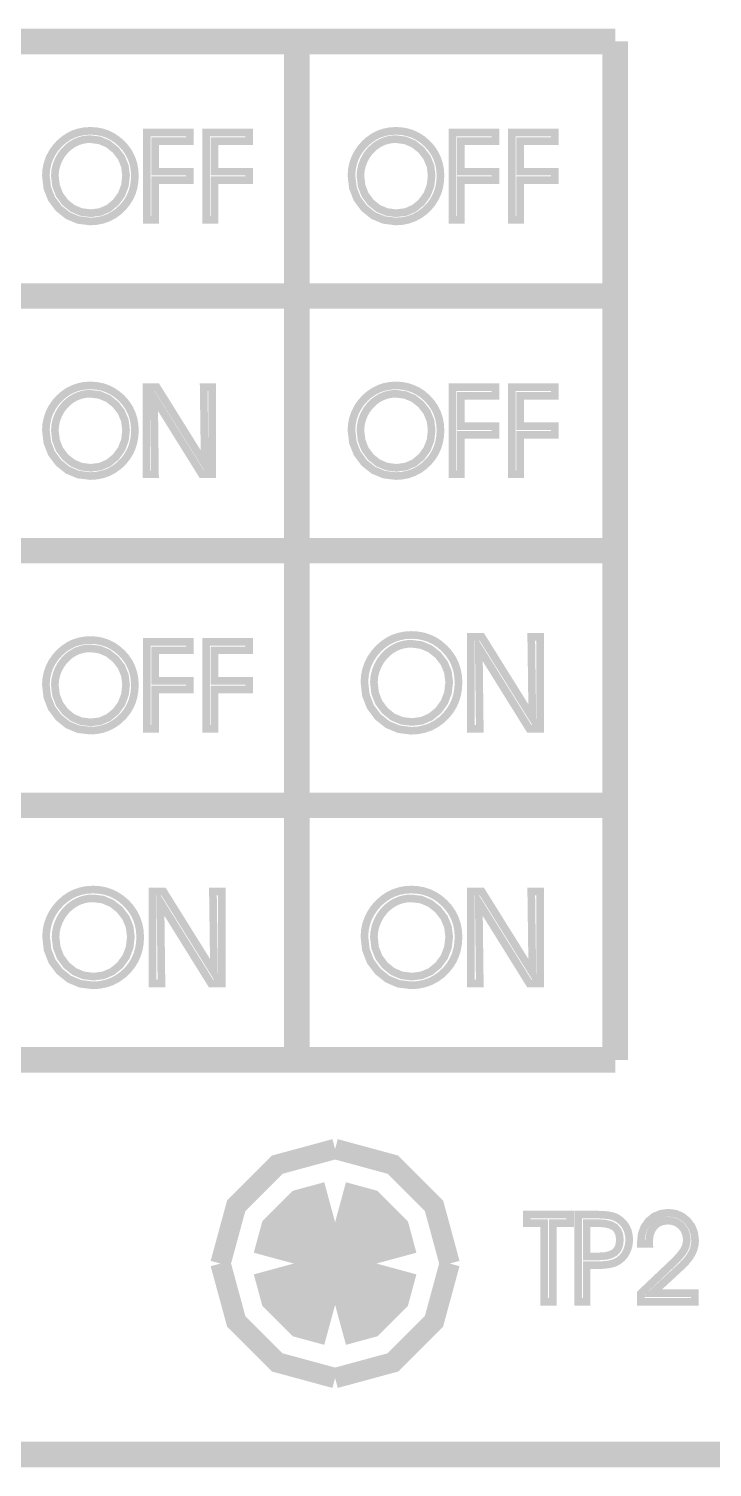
# Model space of a CAD drawing. Extents: x -1.96 to 2.19, y -1.6 to 2.11.
# Drawn here: x 0.461 to 0.73, y -1.602 to -1.037 of the extents above; entities that cross this region are included whole.
import ezdxf

# ---------------------------------------------------------------- set-up
doc = ezdxf.new("R2010")
doc.units = 0
doc.header["$LTSCALE"] = 0.000394
for name, color, linetype in [('KO', 7, 'CONTINUOUS'), ('ML', 7, 'CONTINUOUS'), ('TO', 7, 'CONTINUOUS')]:
    doc.layers.add(name, color=color, linetype=linetype)

msp = doc.modelspace()

# ---------------------------------------------------------------- linework, layer by layer
at = {"layer": 'KO', "color": 7, "linetype": 'CONTINUOUS', "const_width": 0.01}
msp.add_lwpolyline([(-1.958433, -1.596524), (1.741563, -1.596524)], dxfattribs=at)
at = {"layer": 'ML', "color": 7, "linetype": 'CONTINUOUS', "const_width": 0.0325}
for points in [[(0.581571, -1.505272), (0.573381, -1.507495), (0.567547, -1.51333), (0.565323, -1.52152)], [(0.581571, -1.505272), (0.573381, -1.507495), (0.567547, -1.51333), (0.565323, -1.52152)], [(0.597819, -1.52152), (0.595595, -1.51333), (0.589761, -1.507495), (0.581571, -1.505272)], [(0.597819, -1.52152), (0.595595, -1.51333), (0.589761, -1.507495), (0.581571, -1.505272)], [(0.565323, -1.52152), (0.567547, -1.529709), (0.573381, -1.535544), (0.581571, -1.537768)], [(0.565323, -1.52152), (0.567547, -1.529709), (0.573381, -1.535544), (0.581571, -1.537768)], [(0.581571, -1.537768), (0.589761, -1.535544), (0.595595, -1.529709), (0.597819, -1.52152)], [(0.581571, -1.537768), (0.589761, -1.535544), (0.595595, -1.529709), (0.597819, -1.52152)]]:
    msp.add_lwpolyline(points, dxfattribs=at)
at = {"layer": 'TO', "color": 7, "linetype": 'CONTINUOUS'}
for points, const_width in [([(0.111567, -1.041524), (0.691567, -1.041524)], 0.01), ([(0.566567, -1.441524), (0.566567, -1.041524)], 0.01), ([(0.691567, -1.441524), (0.691567, -1.041524)], 0.01), ([(0.468, -1.094205), (0.468152, -1.091858), (0.468609, -1.089583), (0.46937, -1.087386), (0.470429, -1.085295), (0.471756, -1.083359), (0.473358, -1.081575), (0.475092, -1.080066), (0.476937, -1.07883), (0.478894, -1.077862), (0.480965, -1.077172), (0.483147, -1.076757), (0.485441, -1.076618), (0.487777, -1.076758), (0.489997, -1.077177), (0.492102, -1.077878), (0.49409, -1.078851), (0.495959, -1.0801), (0.497713, -1.081622), (0.499308, -1.083399), (0.500615, -1.085312), (0.501634, -1.087362), (0.502363, -1.089533), (0.502802, -1.091813), (0.502949, -1.094205), (0.502824, -1.096563), (0.502448, -1.098792), (0.501819, -1.10089), (0.500944, -1.102857), (0.499817, -1.104702), (0.498441, -1.106425), (0.496625, -1.108183), (0.494656, -1.109623), (0.492535, -1.110748), (0.490281, -1.111559), (0.4879, -1.112046), (0.485394, -1.112209), (0.480738, -1.111634), (0.476608, -1.109907), (0.473008, -1.107028), (0.470226, -1.103295), (0.468556, -1.099021), (0.468, -1.094205)], 0.003), ([(0.468, -1.094205), (0.468152, -1.091858), (0.468609, -1.089583), (0.46937, -1.087386), (0.470429, -1.085295), (0.471756, -1.083359), (0.473358, -1.081575), (0.475092, -1.080066), (0.476937, -1.07883), (0.478894, -1.077862), (0.480965, -1.077172), (0.483147, -1.076757), (0.485441, -1.076618), (0.487777, -1.076758), (0.489997, -1.077177), (0.492102, -1.077878), (0.49409, -1.078851), (0.495959, -1.0801), (0.497713, -1.081622), (0.499308, -1.083399), (0.500615, -1.085312), (0.501634, -1.087362), (0.502363, -1.089533), (0.502802, -1.091813), (0.502949, -1.094205), (0.502824, -1.096563), (0.502448, -1.098792), (0.501819, -1.10089), (0.500944, -1.102857), (0.499817, -1.104702), (0.498441, -1.106425), (0.496625, -1.108183), (0.494656, -1.109623), (0.492535, -1.110748), (0.490281, -1.111559), (0.4879, -1.112046), (0.485394, -1.112209), (0.480738, -1.111634), (0.476608, -1.109907), (0.473008, -1.107028), (0.470226, -1.103295), (0.468556, -1.099021), (0.468, -1.094205)], 0.003), ([(0.47152, -1.094252), (0.471972, -1.098194), (0.47333, -1.10169), (0.475591, -1.10474), (0.478513, -1.107087), (0.481858, -1.108498), (0.485626, -1.108969), (0.48931, -1.108493), (0.492592, -1.107066), (0.495472, -1.104693), (0.497706, -1.101616), (0.499046, -1.098103), (0.499492, -1.094157), (0.499032, -1.090446), (0.497651, -1.087095), (0.49535, -1.084102), (0.492409, -1.081757), (0.489088, -1.080351), (0.485386, -1.079882), (0.483825, -1.079972), (0.482302, -1.080243), (0.480823, -1.080693), (0.479393, -1.081322), (0.47804, -1.082118), (0.47676, -1.083083), (0.475248, -1.08456), (0.473967, -1.086245), (0.472917, -1.088138), (0.472142, -1.090145), (0.471676, -1.092182), (0.47152, -1.094252)], 0.003), ([(0.47152, -1.094252), (0.471972, -1.098194), (0.47333, -1.10169), (0.475591, -1.10474), (0.478513, -1.107087), (0.481858, -1.108498), (0.485626, -1.108969), (0.48931, -1.108493), (0.492592, -1.107066), (0.495472, -1.104693), (0.497706, -1.101616), (0.499046, -1.098103), (0.499492, -1.094157), (0.499032, -1.090446), (0.497651, -1.087095), (0.49535, -1.084102), (0.492409, -1.081757), (0.489088, -1.080351), (0.485386, -1.079882), (0.483825, -1.079972), (0.482302, -1.080243), (0.480823, -1.080693), (0.479393, -1.081322), (0.47804, -1.082118), (0.47676, -1.083083), (0.475248, -1.08456), (0.473967, -1.086245), (0.472917, -1.088138), (0.472142, -1.090145), (0.471676, -1.092182), (0.47152, -1.094252)], 0.003), ([(0.507634, -1.111528), (0.507634, -1.077299), (0.524531, -1.077299), (0.524531, -1.080661), (0.510949, -1.080661), (0.510949, -1.09265), (0.524531, -1.09265), (0.524531, -1.096035), (0.510949, -1.096035), (0.510949, -1.111528), (0.507634, -1.111528)], 0.003), ([(0.507634, -1.111528), (0.507634, -1.077299), (0.524531, -1.077299), (0.524531, -1.080661), (0.510949, -1.080661), (0.510949, -1.09265), (0.524531, -1.09265), (0.524531, -1.096035), (0.510949, -1.096035), (0.510949, -1.111528), (0.507634, -1.111528)], 0.003), ([(0.530925, -1.111528), (0.530925, -1.077299), (0.547823, -1.077299), (0.547823, -1.080661), (0.53424, -1.080661), (0.53424, -1.09265), (0.547823, -1.09265), (0.547823, -1.096035), (0.53424, -1.096035), (0.53424, -1.111528), (0.530925, -1.111528)], 0.003), ([(0.530925, -1.111528), (0.530925, -1.077299), (0.547823, -1.077299), (0.547823, -1.080661), (0.53424, -1.080661), (0.53424, -1.09265), (0.547823, -1.09265), (0.547823, -1.096035), (0.53424, -1.096035), (0.53424, -1.111528), (0.530925, -1.111528)], 0.003), ([(0.588, -1.094205), (0.588152, -1.091858), (0.588609, -1.089583), (0.58937, -1.087386), (0.590429, -1.085295), (0.591756, -1.083359), (0.593358, -1.081575), (0.595092, -1.080066), (0.596937, -1.07883), (0.598894, -1.077862), (0.600965, -1.077172), (0.603147, -1.076757), (0.605441, -1.076618), (0.607777, -1.076758), (0.609997, -1.077177), (0.612102, -1.077878), (0.61409, -1.078851), (0.615959, -1.0801), (0.617713, -1.081622), (0.619308, -1.083399), (0.620615, -1.085312), (0.621634, -1.087362), (0.622363, -1.089533), (0.622802, -1.091813), (0.622949, -1.094205), (0.622824, -1.096563), (0.622448, -1.098792), (0.621819, -1.10089), (0.620944, -1.102857), (0.619817, -1.104702), (0.618441, -1.106425), (0.616625, -1.108183), (0.614656, -1.109623), (0.612535, -1.110748), (0.610281, -1.111559), (0.6079, -1.112046), (0.605394, -1.112209), (0.600738, -1.111634), (0.596608, -1.109907), (0.593008, -1.107028), (0.590226, -1.103295), (0.588556, -1.099021), (0.588, -1.094205)], 0.003), ([(0.588, -1.094205), (0.588152, -1.091858), (0.588609, -1.089583), (0.58937, -1.087386), (0.590429, -1.085295), (0.591756, -1.083359), (0.593358, -1.081575), (0.595092, -1.080066), (0.596937, -1.07883), (0.598894, -1.077862), (0.600965, -1.077172), (0.603147, -1.076757), (0.605441, -1.076618), (0.607777, -1.076758), (0.609997, -1.077177), (0.612102, -1.077878), (0.61409, -1.078851), (0.615959, -1.0801), (0.617713, -1.081622), (0.619308, -1.083399), (0.620615, -1.085312), (0.621634, -1.087362), (0.622363, -1.089533), (0.622802, -1.091813), (0.622949, -1.094205), (0.622824, -1.096563), (0.622448, -1.098792), (0.621819, -1.10089), (0.620944, -1.102857), (0.619817, -1.104702), (0.618441, -1.106425), (0.616625, -1.108183), (0.614656, -1.109623), (0.612535, -1.110748), (0.610281, -1.111559), (0.6079, -1.112046), (0.605394, -1.112209), (0.600738, -1.111634), (0.596608, -1.109907), (0.593008, -1.107028), (0.590226, -1.103295), (0.588556, -1.099021), (0.588, -1.094205)], 0.003), ([(0.59152, -1.094252), (0.591972, -1.098194), (0.59333, -1.10169), (0.595591, -1.10474), (0.598513, -1.107087), (0.601858, -1.108498), (0.605626, -1.108969), (0.60931, -1.108493), (0.612592, -1.107066), (0.615472, -1.104693), (0.617706, -1.101616), (0.619046, -1.098103), (0.619492, -1.094157), (0.619032, -1.090446), (0.617651, -1.087095), (0.61535, -1.084102), (0.612409, -1.081757), (0.609088, -1.080351), (0.605386, -1.079882), (0.603825, -1.079972), (0.602302, -1.080243), (0.600823, -1.080693), (0.599393, -1.081322), (0.59804, -1.082118), (0.59676, -1.083083), (0.595248, -1.08456), (0.593967, -1.086245), (0.592917, -1.088138), (0.592142, -1.090145), (0.591676, -1.092182), (0.59152, -1.094252)], 0.003), ([(0.59152, -1.094252), (0.591972, -1.098194), (0.59333, -1.10169), (0.595591, -1.10474), (0.598513, -1.107087), (0.601858, -1.108498), (0.605626, -1.108969), (0.60931, -1.108493), (0.612592, -1.107066), (0.615472, -1.104693), (0.617706, -1.101616), (0.619046, -1.098103), (0.619492, -1.094157), (0.619032, -1.090446), (0.617651, -1.087095), (0.61535, -1.084102), (0.612409, -1.081757), (0.609088, -1.080351), (0.605386, -1.079882), (0.603825, -1.079972), (0.602302, -1.080243), (0.600823, -1.080693), (0.599393, -1.081322), (0.59804, -1.082118), (0.59676, -1.083083), (0.595248, -1.08456), (0.593967, -1.086245), (0.592917, -1.088138), (0.592142, -1.090145), (0.591676, -1.092182), (0.59152, -1.094252)], 0.003), ([(0.627634, -1.111528), (0.627634, -1.077299), (0.644531, -1.077299), (0.644531, -1.080661), (0.630949, -1.080661), (0.630949, -1.09265), (0.644531, -1.09265), (0.644531, -1.096035), (0.630949, -1.096035), (0.630949, -1.111528), (0.627634, -1.111528)], 0.003), ([(0.627634, -1.111528), (0.627634, -1.077299), (0.644531, -1.077299), (0.644531, -1.080661), (0.630949, -1.080661), (0.630949, -1.09265), (0.644531, -1.09265), (0.644531, -1.096035), (0.630949, -1.096035), (0.630949, -1.111528), (0.627634, -1.111528)], 0.003), ([(0.650925, -1.111528), (0.650925, -1.077299), (0.667823, -1.077299), (0.667823, -1.080661), (0.65424, -1.080661), (0.65424, -1.09265), (0.667823, -1.09265), (0.667823, -1.096035), (0.65424, -1.096035), (0.65424, -1.111528), (0.650925, -1.111528)], 0.003), ([(0.650925, -1.111528), (0.650925, -1.077299), (0.667823, -1.077299), (0.667823, -1.080661), (0.65424, -1.080661), (0.65424, -1.09265), (0.667823, -1.09265), (0.667823, -1.096035), (0.65424, -1.096035), (0.65424, -1.111528), (0.650925, -1.111528)], 0.003), ([(0.111567, -1.141524), (0.691567, -1.141524)], 0.01), ([(0.468, -1.194205), (0.468152, -1.191858), (0.468609, -1.189583), (0.46937, -1.187386), (0.470429, -1.185295), (0.471756, -1.183359), (0.473358, -1.181575), (0.475092, -1.180066), (0.476937, -1.17883), (0.478894, -1.177862), (0.480965, -1.177172), (0.483147, -1.176757), (0.485441, -1.176618), (0.487777, -1.176758), (0.489997, -1.177177), (0.492102, -1.177878), (0.49409, -1.178851), (0.495959, -1.1801), (0.497713, -1.181622), (0.499308, -1.183399), (0.500615, -1.185312), (0.501634, -1.187362), (0.502363, -1.189533), (0.502802, -1.191813), (0.502949, -1.194205), (0.502824, -1.196563), (0.502448, -1.198792), (0.501819, -1.20089), (0.500944, -1.202857), (0.499817, -1.204702), (0.498441, -1.206425), (0.496625, -1.208183), (0.494656, -1.209623), (0.492535, -1.210748), (0.490281, -1.211559), (0.4879, -1.212046), (0.485394, -1.212209), (0.480738, -1.211634), (0.476608, -1.209907), (0.473008, -1.207028), (0.470226, -1.203295), (0.468556, -1.199021), (0.468, -1.194205)], 0.003), ([(0.468, -1.194205), (0.468152, -1.191858), (0.468609, -1.189583), (0.46937, -1.187386), (0.470429, -1.185295), (0.471756, -1.183359), (0.473358, -1.181575), (0.475092, -1.180066), (0.476937, -1.17883), (0.478894, -1.177862), (0.480965, -1.177172), (0.483147, -1.176757), (0.485441, -1.176618), (0.487777, -1.176758), (0.489997, -1.177177), (0.492102, -1.177878), (0.49409, -1.178851), (0.495959, -1.1801), (0.497713, -1.181622), (0.499308, -1.183399), (0.500615, -1.185312), (0.501634, -1.187362), (0.502363, -1.189533), (0.502802, -1.191813), (0.502949, -1.194205), (0.502824, -1.196563), (0.502448, -1.198792), (0.501819, -1.20089), (0.500944, -1.202857), (0.499817, -1.204702), (0.498441, -1.206425), (0.496625, -1.208183), (0.494656, -1.209623), (0.492535, -1.210748), (0.490281, -1.211559), (0.4879, -1.212046), (0.485394, -1.212209), (0.480738, -1.211634), (0.476608, -1.209907), (0.473008, -1.207028), (0.470226, -1.203295), (0.468556, -1.199021), (0.468, -1.194205)], 0.003), ([(0.588, -1.194205), (0.588152, -1.191858), (0.588609, -1.189583), (0.58937, -1.187386), (0.590429, -1.185295), (0.591756, -1.183359), (0.593358, -1.181575), (0.595092, -1.180066), (0.596937, -1.17883), (0.598894, -1.177862), (0.600965, -1.177172), (0.603147, -1.176757), (0.605441, -1.176618), (0.607777, -1.176758), (0.609997, -1.177177), (0.612102, -1.177878), (0.61409, -1.178851), (0.615959, -1.1801), (0.617713, -1.181622), (0.619308, -1.183399), (0.620615, -1.185312), (0.621634, -1.187362), (0.622363, -1.189533), (0.622802, -1.191813), (0.622949, -1.194205), (0.622824, -1.196563), (0.622448, -1.198792), (0.621819, -1.20089), (0.620944, -1.202857), (0.619817, -1.204702), (0.618441, -1.206425), (0.616625, -1.208183), (0.614656, -1.209623), (0.612535, -1.210748), (0.610281, -1.211559), (0.6079, -1.212046), (0.605394, -1.212209), (0.600738, -1.211634), (0.596608, -1.209907), (0.593008, -1.207028), (0.590226, -1.203295), (0.588556, -1.199021), (0.588, -1.194205)], 0.003), ([(0.588, -1.194205), (0.588152, -1.191858), (0.588609, -1.189583), (0.58937, -1.187386), (0.590429, -1.185295), (0.591756, -1.183359), (0.593358, -1.181575), (0.595092, -1.180066), (0.596937, -1.17883), (0.598894, -1.177862), (0.600965, -1.177172), (0.603147, -1.176757), (0.605441, -1.176618), (0.607777, -1.176758), (0.609997, -1.177177), (0.612102, -1.177878), (0.61409, -1.178851), (0.615959, -1.1801), (0.617713, -1.181622), (0.619308, -1.183399), (0.620615, -1.185312), (0.621634, -1.187362), (0.622363, -1.189533), (0.622802, -1.191813), (0.622949, -1.194205), (0.622824, -1.196563), (0.622448, -1.198792), (0.621819, -1.20089), (0.620944, -1.202857), (0.619817, -1.204702), (0.618441, -1.206425), (0.616625, -1.208183), (0.614656, -1.209623), (0.612535, -1.210748), (0.610281, -1.211559), (0.6079, -1.212046), (0.605394, -1.212209), (0.600738, -1.211634), (0.596608, -1.209907), (0.593008, -1.207028), (0.590226, -1.203295), (0.588556, -1.199021), (0.588, -1.194205)], 0.003), ([(0.47152, -1.194252), (0.471972, -1.198194), (0.47333, -1.20169), (0.475591, -1.20474), (0.478513, -1.207087), (0.481858, -1.208498), (0.485626, -1.208969), (0.48931, -1.208493), (0.492592, -1.207066), (0.495472, -1.204693), (0.497706, -1.201616), (0.499046, -1.198103), (0.499492, -1.194157), (0.499032, -1.190446), (0.497651, -1.187095), (0.49535, -1.184102), (0.492409, -1.181757), (0.489088, -1.180351), (0.485386, -1.179882), (0.483825, -1.179972), (0.482302, -1.180243), (0.480823, -1.180693), (0.479393, -1.181322), (0.47804, -1.182118), (0.47676, -1.183083), (0.475248, -1.18456), (0.473967, -1.186245), (0.472917, -1.188138), (0.472142, -1.190145), (0.471676, -1.192182), (0.47152, -1.194252)], 0.003), ([(0.47152, -1.194252), (0.471972, -1.198194), (0.47333, -1.20169), (0.475591, -1.20474), (0.478513, -1.207087), (0.481858, -1.208498), (0.485626, -1.208969), (0.48931, -1.208493), (0.492592, -1.207066), (0.495472, -1.204693), (0.497706, -1.201616), (0.499046, -1.198103), (0.499492, -1.194157), (0.499032, -1.190446), (0.497651, -1.187095), (0.49535, -1.184102), (0.492409, -1.181757), (0.489088, -1.180351), (0.485386, -1.179882), (0.483825, -1.179972), (0.482302, -1.180243), (0.480823, -1.180693), (0.479393, -1.181322), (0.47804, -1.182118), (0.47676, -1.183083), (0.475248, -1.18456), (0.473967, -1.186245), (0.472917, -1.188138), (0.472142, -1.190145), (0.471676, -1.192182), (0.47152, -1.194252)], 0.003), ([(0.530366, -1.207437), (0.529965, -1.177299), (0.533303, -1.177299), (0.533303, -1.211528), (0.529256, -1.211528), (0.510472, -1.181343), (0.51085, -1.211528), (0.507539, -1.211528), (0.507539, -1.177299), (0.511583, -1.177299), (0.530366, -1.207437)], 0.003), ([(0.530366, -1.207437), (0.529965, -1.177299), (0.533303, -1.177299), (0.533303, -1.211528), (0.529256, -1.211528), (0.510472, -1.181343), (0.51085, -1.211528), (0.507539, -1.211528), (0.507539, -1.177299), (0.511583, -1.177299), (0.530366, -1.207437)], 0.003), ([(0.59152, -1.194252), (0.591972, -1.198194), (0.59333, -1.20169), (0.595591, -1.20474), (0.598513, -1.207087), (0.601858, -1.208498), (0.605626, -1.208969), (0.60931, -1.208493), (0.612592, -1.207066), (0.615472, -1.204693), (0.617706, -1.201616), (0.619046, -1.198103), (0.619492, -1.194157), (0.619032, -1.190446), (0.617651, -1.187095), (0.61535, -1.184102), (0.612409, -1.181757), (0.609088, -1.180351), (0.605386, -1.179882), (0.603825, -1.179972), (0.602302, -1.180243), (0.600823, -1.180693), (0.599393, -1.181322), (0.59804, -1.182118), (0.59676, -1.183083), (0.595248, -1.18456), (0.593967, -1.186245), (0.592917, -1.188138), (0.592142, -1.190145), (0.591676, -1.192182), (0.59152, -1.194252)], 0.003), ([(0.59152, -1.194252), (0.591972, -1.198194), (0.59333, -1.20169), (0.595591, -1.20474), (0.598513, -1.207087), (0.601858, -1.208498), (0.605626, -1.208969), (0.60931, -1.208493), (0.612592, -1.207066), (0.615472, -1.204693), (0.617706, -1.201616), (0.619046, -1.198103), (0.619492, -1.194157), (0.619032, -1.190446), (0.617651, -1.187095), (0.61535, -1.184102), (0.612409, -1.181757), (0.609088, -1.180351), (0.605386, -1.179882), (0.603825, -1.179972), (0.602302, -1.180243), (0.600823, -1.180693), (0.599393, -1.181322), (0.59804, -1.182118), (0.59676, -1.183083), (0.595248, -1.18456), (0.593967, -1.186245), (0.592917, -1.188138), (0.592142, -1.190145), (0.591676, -1.192182), (0.59152, -1.194252)], 0.003), ([(0.627634, -1.211528), (0.627634, -1.177299), (0.644531, -1.177299), (0.644531, -1.180661), (0.630949, -1.180661), (0.630949, -1.19265), (0.644531, -1.19265), (0.644531, -1.196035), (0.630949, -1.196035), (0.630949, -1.211528), (0.627634, -1.211528)], 0.003), ([(0.627634, -1.211528), (0.627634, -1.177299), (0.644531, -1.177299), (0.644531, -1.180661), (0.630949, -1.180661), (0.630949, -1.19265), (0.644531, -1.19265), (0.644531, -1.196035), (0.630949, -1.196035), (0.630949, -1.211528), (0.627634, -1.211528)], 0.003), ([(0.650925, -1.211528), (0.650925, -1.177299), (0.667823, -1.177299), (0.667823, -1.180661), (0.65424, -1.180661), (0.65424, -1.19265), (0.667823, -1.19265), (0.667823, -1.196035), (0.65424, -1.196035), (0.65424, -1.211528), (0.650925, -1.211528)], 0.003), ([(0.650925, -1.211528), (0.650925, -1.177299), (0.667823, -1.177299), (0.667823, -1.180661), (0.65424, -1.180661), (0.65424, -1.19265), (0.667823, -1.19265), (0.667823, -1.196035), (0.65424, -1.196035), (0.65424, -1.211528), (0.650925, -1.211528)], 0.003), ([(0.111567, -1.241524), (0.691567, -1.241524)], 0.01), ([(0.468, -1.294205), (0.468152, -1.291858), (0.468609, -1.289583), (0.46937, -1.287386), (0.470429, -1.285295), (0.471756, -1.283359), (0.473358, -1.281575), (0.475092, -1.280066), (0.476937, -1.27883), (0.478894, -1.277862), (0.480965, -1.277172), (0.483147, -1.276757), (0.485441, -1.276618), (0.487777, -1.276758), (0.489997, -1.277177), (0.492102, -1.277878), (0.49409, -1.278851), (0.495959, -1.2801), (0.497713, -1.281622), (0.499308, -1.283399), (0.500615, -1.285312), (0.501634, -1.287362), (0.502363, -1.289533), (0.502802, -1.291813), (0.502949, -1.294205), (0.502824, -1.296563), (0.502448, -1.298792), (0.501819, -1.30089), (0.500944, -1.302857), (0.499817, -1.304702), (0.498441, -1.306425), (0.496625, -1.308183), (0.494656, -1.309623), (0.492535, -1.310748), (0.490281, -1.311559), (0.4879, -1.312046), (0.485394, -1.312209), (0.480738, -1.311634), (0.476608, -1.309907), (0.473008, -1.307028), (0.470226, -1.303295), (0.468556, -1.299021), (0.468, -1.294205)], 0.003), ([(0.468, -1.294205), (0.468152, -1.291858), (0.468609, -1.289583), (0.46937, -1.287386), (0.470429, -1.285295), (0.471756, -1.283359), (0.473358, -1.281575), (0.475092, -1.280066), (0.476937, -1.27883), (0.478894, -1.277862), (0.480965, -1.277172), (0.483147, -1.276757), (0.485441, -1.276618), (0.487777, -1.276758), (0.489997, -1.277177), (0.492102, -1.277878), (0.49409, -1.278851), (0.495959, -1.2801), (0.497713, -1.281622), (0.499308, -1.283399), (0.500615, -1.285312), (0.501634, -1.287362), (0.502363, -1.289533), (0.502802, -1.291813), (0.502949, -1.294205), (0.502824, -1.296563), (0.502448, -1.298792), (0.501819, -1.30089), (0.500944, -1.302857), (0.499817, -1.304702), (0.498441, -1.306425), (0.496625, -1.308183), (0.494656, -1.309623), (0.492535, -1.310748), (0.490281, -1.311559), (0.4879, -1.312046), (0.485394, -1.312209), (0.480738, -1.311634), (0.476608, -1.309907), (0.473008, -1.307028), (0.470226, -1.303295), (0.468556, -1.299021), (0.468, -1.294205)], 0.003), ([(0.507634, -1.311528), (0.507634, -1.277299), (0.524531, -1.277299), (0.524531, -1.280661), (0.510949, -1.280661), (0.510949, -1.29265), (0.524531, -1.29265), (0.524531, -1.296035), (0.510949, -1.296035), (0.510949, -1.311528), (0.507634, -1.311528)], 0.003), ([(0.507634, -1.311528), (0.507634, -1.277299), (0.524531, -1.277299), (0.524531, -1.280661), (0.510949, -1.280661), (0.510949, -1.29265), (0.524531, -1.29265), (0.524531, -1.296035), (0.510949, -1.296035), (0.510949, -1.311528), (0.507634, -1.311528)], 0.003), ([(0.530925, -1.311528), (0.530925, -1.277299), (0.547823, -1.277299), (0.547823, -1.280661), (0.53424, -1.280661), (0.53424, -1.29265), (0.547823, -1.29265), (0.547823, -1.296035), (0.53424, -1.296035), (0.53424, -1.311528), (0.530925, -1.311528)], 0.003), ([(0.530925, -1.311528), (0.530925, -1.277299), (0.547823, -1.277299), (0.547823, -1.280661), (0.53424, -1.280661), (0.53424, -1.29265), (0.547823, -1.29265), (0.547823, -1.296035), (0.53424, -1.296035), (0.53424, -1.311528), (0.530925, -1.311528)], 0.003), ([(0.593083, -1.293213), (0.593243, -1.290733), (0.593725, -1.288329), (0.594531, -1.286004), (0.595649, -1.283795), (0.597053, -1.281748), (0.598748, -1.279862), (0.60058, -1.278269), (0.60253, -1.276961), (0.604598, -1.275937), (0.606788, -1.275208), (0.609096, -1.274769), (0.611524, -1.274622), (0.613991, -1.274769), (0.616337, -1.275212), (0.618563, -1.275953), (0.620663, -1.276981), (0.622639, -1.278302), (0.624492, -1.279913), (0.626178, -1.281792), (0.62756, -1.283813), (0.628638, -1.28598), (0.62941, -1.288274), (0.629876, -1.290685), (0.630031, -1.293213), (0.629898, -1.295707), (0.629498, -1.298063), (0.628835, -1.30028), (0.627911, -1.302361), (0.62672, -1.304312), (0.625264, -1.306134), (0.623342, -1.307992), (0.621261, -1.309514), (0.61902, -1.310705), (0.616637, -1.311562), (0.61412, -1.312076), (0.611472, -1.312248), (0.606549, -1.31164), (0.602182, -1.309814), (0.598374, -1.306768), (0.595434, -1.302825), (0.593671, -1.298305), (0.593083, -1.293213)], 0.003), ([(0.593083, -1.293213), (0.593243, -1.290733), (0.593725, -1.288329), (0.594531, -1.286004), (0.595649, -1.283795), (0.597053, -1.281748), (0.598748, -1.279862), (0.60058, -1.278269), (0.60253, -1.276961), (0.604598, -1.275937), (0.606788, -1.275208), (0.609096, -1.274769), (0.611524, -1.274622), (0.613991, -1.274769), (0.616337, -1.275212), (0.618563, -1.275953), (0.620663, -1.276981), (0.622639, -1.278302), (0.624492, -1.279913), (0.626178, -1.281792), (0.62756, -1.283813), (0.628638, -1.28598), (0.62941, -1.288274), (0.629876, -1.290685), (0.630031, -1.293213), (0.629898, -1.295707), (0.629498, -1.298063), (0.628835, -1.30028), (0.627911, -1.302361), (0.62672, -1.304312), (0.625264, -1.306134), (0.623342, -1.307992), (0.621261, -1.309514), (0.61902, -1.310705), (0.616637, -1.311562), (0.61412, -1.312076), (0.611472, -1.312248), (0.606549, -1.31164), (0.602182, -1.309814), (0.598374, -1.306768), (0.595434, -1.302825), (0.593671, -1.298305), (0.593083, -1.293213)], 0.003), ([(0.596803, -1.293264), (0.597282, -1.297433), (0.598717, -1.301129), (0.601106, -1.30435), (0.604196, -1.306834), (0.607732, -1.308326), (0.611717, -1.308823), (0.61561, -1.308319), (0.61908, -1.306811), (0.622126, -1.304299), (0.624485, -1.301049), (0.625902, -1.297337), (0.626374, -1.293165), (0.625887, -1.289242), (0.624428, -1.2857), (0.621996, -1.282535), (0.618886, -1.280056), (0.615374, -1.27857), (0.611461, -1.278075), (0.609811, -1.27817), (0.608203, -1.278456), (0.606638, -1.278929), (0.605125, -1.279595), (0.603695, -1.280437), (0.602343, -1.281457), (0.600743, -1.283019), (0.599388, -1.2848), (0.59828, -1.286803), (0.597459, -1.288923), (0.596967, -1.291076), (0.596803, -1.293264)], 0.003), ([(0.596803, -1.293264), (0.597282, -1.297433), (0.598717, -1.301129), (0.601106, -1.30435), (0.604196, -1.306834), (0.607732, -1.308326), (0.611717, -1.308823), (0.61561, -1.308319), (0.61908, -1.306811), (0.622126, -1.304299), (0.624485, -1.301049), (0.625902, -1.297337), (0.626374, -1.293165), (0.625887, -1.289242), (0.624428, -1.2857), (0.621996, -1.282535), (0.618886, -1.280056), (0.615374, -1.27857), (0.611461, -1.278075), (0.609811, -1.27817), (0.608203, -1.278456), (0.606638, -1.278929), (0.605125, -1.279595), (0.603695, -1.280437), (0.602343, -1.281457), (0.600743, -1.283019), (0.599388, -1.2848), (0.59828, -1.286803), (0.597459, -1.288923), (0.596967, -1.291076), (0.596803, -1.293264)], 0.003), ([(0.659016, -1.307201), (0.658591, -1.275343), (0.662118, -1.275343), (0.662118, -1.311528), (0.657846, -1.311528), (0.637988, -1.279618), (0.638386, -1.311528), (0.634882, -1.311528), (0.634882, -1.275343), (0.639157, -1.275343), (0.659016, -1.307201)], 0.003), ([(0.659016, -1.307201), (0.658591, -1.275343), (0.662118, -1.275343), (0.662118, -1.311528), (0.657846, -1.311528), (0.637988, -1.279618), (0.638386, -1.311528), (0.634882, -1.311528), (0.634882, -1.275343), (0.639157, -1.275343), (0.659016, -1.307201)], 0.003), ([(0.47152, -1.294252), (0.471972, -1.298194), (0.47333, -1.30169), (0.475591, -1.30474), (0.478513, -1.307087), (0.481858, -1.308498), (0.485626, -1.308969), (0.48931, -1.308493), (0.492592, -1.307066), (0.495472, -1.304693), (0.497706, -1.301616), (0.499046, -1.298103), (0.499492, -1.294157), (0.499032, -1.290446), (0.497651, -1.287095), (0.49535, -1.284102), (0.492409, -1.281757), (0.489088, -1.280351), (0.485386, -1.279882), (0.483825, -1.279972), (0.482302, -1.280243), (0.480823, -1.280693), (0.479393, -1.281322), (0.47804, -1.282118), (0.47676, -1.283083), (0.475248, -1.28456), (0.473967, -1.286245), (0.472917, -1.288138), (0.472142, -1.290145), (0.471676, -1.292182), (0.47152, -1.294252)], 0.003), ([(0.47152, -1.294252), (0.471972, -1.298194), (0.47333, -1.30169), (0.475591, -1.30474), (0.478513, -1.307087), (0.481858, -1.308498), (0.485626, -1.308969), (0.48931, -1.308493), (0.492592, -1.307066), (0.495472, -1.304693), (0.497706, -1.301616), (0.499046, -1.298103), (0.499492, -1.294157), (0.499032, -1.290446), (0.497651, -1.287095), (0.49535, -1.284102), (0.492409, -1.281757), (0.489088, -1.280351), (0.485386, -1.279882), (0.483825, -1.279972), (0.482302, -1.280243), (0.480823, -1.280693), (0.479393, -1.281322), (0.47804, -1.282118), (0.47676, -1.283083), (0.475248, -1.28456), (0.473967, -1.286245), (0.472917, -1.288138), (0.472142, -1.290145), (0.471676, -1.292182), (0.47152, -1.294252)], 0.003), ([(0.111567, -1.341524), (0.691567, -1.341524)], 0.01), ([(0.468083, -1.393213), (0.468243, -1.390733), (0.468725, -1.388329), (0.469531, -1.386004), (0.470649, -1.383795), (0.472053, -1.381748), (0.473748, -1.379862), (0.47558, -1.378269), (0.47753, -1.376961), (0.479598, -1.375937), (0.481788, -1.375208), (0.484096, -1.374769), (0.486524, -1.374622), (0.488991, -1.374769), (0.491337, -1.375212), (0.493563, -1.375953), (0.495663, -1.376981), (0.497639, -1.378302), (0.499492, -1.379913), (0.501178, -1.381792), (0.50256, -1.383813), (0.503638, -1.38598), (0.50441, -1.388274), (0.504876, -1.390685), (0.505031, -1.393213), (0.504898, -1.395707), (0.504498, -1.398063), (0.503835, -1.40028), (0.502911, -1.402361), (0.50172, -1.404312), (0.500264, -1.406134), (0.498342, -1.407992), (0.496261, -1.409514), (0.49402, -1.410705), (0.491637, -1.411562), (0.48912, -1.412076), (0.486472, -1.412248), (0.481549, -1.41164), (0.477182, -1.409814), (0.473374, -1.406768), (0.470434, -1.402825), (0.468671, -1.398305), (0.468083, -1.393213)], 0.003), ([(0.468083, -1.393213), (0.468243, -1.390733), (0.468725, -1.388329), (0.469531, -1.386004), (0.470649, -1.383795), (0.472053, -1.381748), (0.473748, -1.379862), (0.47558, -1.378269), (0.47753, -1.376961), (0.479598, -1.375937), (0.481788, -1.375208), (0.484096, -1.374769), (0.486524, -1.374622), (0.488991, -1.374769), (0.491337, -1.375212), (0.493563, -1.375953), (0.495663, -1.376981), (0.497639, -1.378302), (0.499492, -1.379913), (0.501178, -1.381792), (0.50256, -1.383813), (0.503638, -1.38598), (0.50441, -1.388274), (0.504876, -1.390685), (0.505031, -1.393213), (0.504898, -1.395707), (0.504498, -1.398063), (0.503835, -1.40028), (0.502911, -1.402361), (0.50172, -1.404312), (0.500264, -1.406134), (0.498342, -1.407992), (0.496261, -1.409514), (0.49402, -1.410705), (0.491637, -1.411562), (0.48912, -1.412076), (0.486472, -1.412248), (0.481549, -1.41164), (0.477182, -1.409814), (0.473374, -1.406768), (0.470434, -1.402825), (0.468671, -1.398305), (0.468083, -1.393213)], 0.003), ([(0.471803, -1.393264), (0.472282, -1.397433), (0.473717, -1.401129), (0.476106, -1.40435), (0.479196, -1.406834), (0.482732, -1.408326), (0.486717, -1.408823), (0.49061, -1.408319), (0.49408, -1.406811), (0.497126, -1.404299), (0.499485, -1.401049), (0.500902, -1.397337), (0.501374, -1.393165), (0.500887, -1.389242), (0.499428, -1.3857), (0.496996, -1.382535), (0.493886, -1.380056), (0.490374, -1.37857), (0.486461, -1.378075), (0.484811, -1.37817), (0.483203, -1.378456), (0.481638, -1.378929), (0.480125, -1.379595), (0.478695, -1.380437), (0.477343, -1.381457), (0.475743, -1.383019), (0.474388, -1.3848), (0.47328, -1.386803), (0.472459, -1.388923), (0.471967, -1.391076), (0.471803, -1.393264)], 0.003), ([(0.471803, -1.393264), (0.472282, -1.397433), (0.473717, -1.401129), (0.476106, -1.40435), (0.479196, -1.406834), (0.482732, -1.408326), (0.486717, -1.408823), (0.49061, -1.408319), (0.49408, -1.406811), (0.497126, -1.404299), (0.499485, -1.401049), (0.500902, -1.397337), (0.501374, -1.393165), (0.500887, -1.389242), (0.499428, -1.3857), (0.496996, -1.382535), (0.493886, -1.380056), (0.490374, -1.37857), (0.486461, -1.378075), (0.484811, -1.37817), (0.483203, -1.378456), (0.481638, -1.378929), (0.480125, -1.379595), (0.478695, -1.380437), (0.477343, -1.381457), (0.475743, -1.383019), (0.474388, -1.3848), (0.47328, -1.386803), (0.472459, -1.388923), (0.471967, -1.391076), (0.471803, -1.393264)], 0.003), ([(0.534016, -1.407201), (0.533591, -1.375343), (0.537118, -1.375343), (0.537118, -1.411528), (0.532846, -1.411528), (0.512988, -1.379618), (0.513386, -1.411528), (0.509882, -1.411528), (0.509882, -1.375343), (0.514157, -1.375343), (0.534016, -1.407201)], 0.003), ([(0.534016, -1.407201), (0.533591, -1.375343), (0.537118, -1.375343), (0.537118, -1.411528), (0.532846, -1.411528), (0.512988, -1.379618), (0.513386, -1.411528), (0.509882, -1.411528), (0.509882, -1.375343), (0.514157, -1.375343), (0.534016, -1.407201)], 0.003), ([(0.593083, -1.393213), (0.593243, -1.390733), (0.593725, -1.388329), (0.594531, -1.386004), (0.595649, -1.383795), (0.597053, -1.381748), (0.598748, -1.379862), (0.60058, -1.378269), (0.60253, -1.376961), (0.604598, -1.375937), (0.606788, -1.375208), (0.609096, -1.374769), (0.611524, -1.374622), (0.613991, -1.374769), (0.616337, -1.375212), (0.618563, -1.375953), (0.620663, -1.376981), (0.622639, -1.378302), (0.624492, -1.379913), (0.626178, -1.381792), (0.62756, -1.383813), (0.628638, -1.38598), (0.62941, -1.388274), (0.629876, -1.390685), (0.630031, -1.393213), (0.629898, -1.395707), (0.629498, -1.398063), (0.628835, -1.40028), (0.627911, -1.402361), (0.62672, -1.404312), (0.625264, -1.406134), (0.623342, -1.407992), (0.621261, -1.409514), (0.61902, -1.410705), (0.616637, -1.411562), (0.61412, -1.412076), (0.611472, -1.412248), (0.606549, -1.41164), (0.602182, -1.409814), (0.598374, -1.406768), (0.595434, -1.402825), (0.593671, -1.398305), (0.593083, -1.393213)], 0.003), ([(0.593083, -1.393213), (0.593243, -1.390733), (0.593725, -1.388329), (0.594531, -1.386004), (0.595649, -1.383795), (0.597053, -1.381748), (0.598748, -1.379862), (0.60058, -1.378269), (0.60253, -1.376961), (0.604598, -1.375937), (0.606788, -1.375208), (0.609096, -1.374769), (0.611524, -1.374622), (0.613991, -1.374769), (0.616337, -1.375212), (0.618563, -1.375953), (0.620663, -1.376981), (0.622639, -1.378302), (0.624492, -1.379913), (0.626178, -1.381792), (0.62756, -1.383813), (0.628638, -1.38598), (0.62941, -1.388274), (0.629876, -1.390685), (0.630031, -1.393213), (0.629898, -1.395707), (0.629498, -1.398063), (0.628835, -1.40028), (0.627911, -1.402361), (0.62672, -1.404312), (0.625264, -1.406134), (0.623342, -1.407992), (0.621261, -1.409514), (0.61902, -1.410705), (0.616637, -1.411562), (0.61412, -1.412076), (0.611472, -1.412248), (0.606549, -1.41164), (0.602182, -1.409814), (0.598374, -1.406768), (0.595434, -1.402825), (0.593671, -1.398305), (0.593083, -1.393213)], 0.003), ([(0.596803, -1.393264), (0.597282, -1.397433), (0.598717, -1.401129), (0.601106, -1.40435), (0.604196, -1.406834), (0.607732, -1.408326), (0.611717, -1.408823), (0.61561, -1.408319), (0.61908, -1.406811), (0.622126, -1.404299), (0.624485, -1.401049), (0.625902, -1.397337), (0.626374, -1.393165), (0.625887, -1.389242), (0.624428, -1.3857), (0.621996, -1.382535), (0.618886, -1.380056), (0.615374, -1.37857), (0.611461, -1.378075), (0.609811, -1.37817), (0.608203, -1.378456), (0.606638, -1.378929), (0.605125, -1.379595), (0.603695, -1.380437), (0.602343, -1.381457), (0.600743, -1.383019), (0.599388, -1.3848), (0.59828, -1.386803), (0.597459, -1.388923), (0.596967, -1.391076), (0.596803, -1.393264)], 0.003), ([(0.596803, -1.393264), (0.597282, -1.397433), (0.598717, -1.401129), (0.601106, -1.40435), (0.604196, -1.406834), (0.607732, -1.408326), (0.611717, -1.408823), (0.61561, -1.408319), (0.61908, -1.406811), (0.622126, -1.404299), (0.624485, -1.401049), (0.625902, -1.397337), (0.626374, -1.393165), (0.625887, -1.389242), (0.624428, -1.3857), (0.621996, -1.382535), (0.618886, -1.380056), (0.615374, -1.37857), (0.611461, -1.378075), (0.609811, -1.37817), (0.608203, -1.378456), (0.606638, -1.378929), (0.605125, -1.379595), (0.603695, -1.380437), (0.602343, -1.381457), (0.600743, -1.383019), (0.599388, -1.3848), (0.59828, -1.386803), (0.597459, -1.388923), (0.596967, -1.391076), (0.596803, -1.393264)], 0.003), ([(0.659016, -1.407201), (0.658591, -1.375343), (0.662118, -1.375343), (0.662118, -1.411528), (0.657846, -1.411528), (0.637988, -1.379618), (0.638386, -1.411528), (0.634882, -1.411528), (0.634882, -1.375343), (0.639157, -1.375343), (0.659016, -1.407201)], 0.003), ([(0.659016, -1.407201), (0.658591, -1.375343), (0.662118, -1.375343), (0.662118, -1.411528), (0.657846, -1.411528), (0.637988, -1.379618), (0.638386, -1.411528), (0.634882, -1.411528), (0.634882, -1.375343), (0.639157, -1.375343), (0.659016, -1.407201)], 0.003), ([(0.111567, -1.441524), (0.691567, -1.441524)], 0.01), ([(0.581571, -1.47652), (0.558889, -1.482679), (0.54273, -1.498838), (0.536571, -1.52152)], 0.008), ([(0.581571, -1.47652), (0.558889, -1.482679), (0.54273, -1.498838), (0.536571, -1.52152)], 0.008), ([(0.626571, -1.52152), (0.620412, -1.498838), (0.604252, -1.482679), (0.581571, -1.47652)], 0.008), ([(0.626571, -1.52152), (0.620412, -1.498838), (0.604252, -1.482679), (0.581571, -1.47652)], 0.008), ([(0.667051, -1.536528), (0.663689, -1.536528), (0.663689, -1.505661), (0.656843, -1.505661), (0.656843, -1.502299), (0.673894, -1.502299), (0.673894, -1.505661), (0.667051, -1.505661), (0.667051, -1.536528)], 0.003), ([(0.667051, -1.536528), (0.663689, -1.536528), (0.663689, -1.505661), (0.656843, -1.505661), (0.656843, -1.502299), (0.673894, -1.502299), (0.673894, -1.505661), (0.667051, -1.505661), (0.667051, -1.536528)], 0.003), ([(0.676988, -1.502299), (0.684252, -1.502299), (0.686198, -1.502336), (0.687866, -1.502445), (0.689256, -1.502626), (0.690442, -1.502888), (0.691483, -1.503242), (0.692386, -1.503685), (0.693777, -1.504684), (0.694933, -1.505863), (0.695854, -1.507224), (0.696526, -1.508737), (0.696929, -1.51037), (0.697063, -1.512126), (0.696943, -1.513808), (0.696581, -1.515401), (0.695972, -1.516909), (0.695147, -1.518277), (0.694131, -1.519441), (0.692925, -1.520402), (0.691958, -1.520957), (0.690874, -1.521402), (0.689673, -1.521732), (0.688293, -1.521959), (0.686685, -1.522096), (0.684843, -1.522142), (0.68035, -1.522142), (0.68035, -1.536528), (0.676988, -1.536528), (0.676988, -1.502299)], 0.003), ([(0.676988, -1.502299), (0.684252, -1.502299), (0.686198, -1.502336), (0.687866, -1.502445), (0.689256, -1.502626), (0.690442, -1.502888), (0.691483, -1.503242), (0.692386, -1.503685), (0.693777, -1.504684), (0.694933, -1.505863), (0.695854, -1.507224), (0.696526, -1.508737), (0.696929, -1.51037), (0.697063, -1.512126), (0.696943, -1.513808), (0.696581, -1.515401), (0.695972, -1.516909), (0.695147, -1.518277), (0.694131, -1.519441), (0.692925, -1.520402), (0.691958, -1.520957), (0.690874, -1.521402), (0.689673, -1.521732), (0.688293, -1.521959), (0.686685, -1.522096), (0.684843, -1.522142), (0.68035, -1.522142), (0.68035, -1.536528), (0.676988, -1.536528), (0.676988, -1.502299)], 0.003), ([(0.722843, -1.536528), (0.701622, -1.536528), (0.701622, -1.533213), (0.713752, -1.521701), (0.71588, -1.519588), (0.717465, -1.517793), (0.718512, -1.516315), (0.719158, -1.514984), (0.719544, -1.513621), (0.719673, -1.512224), (0.719441, -1.510197), (0.718741, -1.508399), (0.717571, -1.506831), (0.716042, -1.505622), (0.714259, -1.504898), (0.71222, -1.504657), (0.710145, -1.504904), (0.708366, -1.505646), (0.706886, -1.506882), (0.705774, -1.508527), (0.705108, -1.510497), (0.704886, -1.512795), (0.704888, -1.51293), (0.704896, -1.513094), (0.704909, -1.513283), (0.704924, -1.513474), (0.704933, -1.513631), (0.704937, -1.513756), (0.701622, -1.513756), (0.701622, -1.513244), (0.701959, -1.510006), (0.702972, -1.507198), (0.704661, -1.504819), (0.706887, -1.503019), (0.7095, -1.501936), (0.7125, -1.501575), (0.715259, -1.501923), (0.717724, -1.502968), (0.719898, -1.504713), (0.72159, -1.50697), (0.722603, -1.509551), (0.722941, -1.512457), (0.722799, -1.514204), (0.722372, -1.515903), (0.721657, -1.517551), (0.72064, -1.519189), (0.71929, -1.520861), (0.717606, -1.522567), (0.706067, -1.533213), (0.722843, -1.533213), (0.722843, -1.536528)], 0.003), ([(0.722843, -1.536528), (0.701622, -1.536528), (0.701622, -1.533213), (0.713752, -1.521701), (0.71588, -1.519588), (0.717465, -1.517793), (0.718512, -1.516315), (0.719158, -1.514984), (0.719544, -1.513621), (0.719673, -1.512224), (0.719441, -1.510197), (0.718741, -1.508399), (0.717571, -1.506831), (0.716042, -1.505622), (0.714259, -1.504898), (0.71222, -1.504657), (0.710145, -1.504904), (0.708366, -1.505646), (0.706886, -1.506882), (0.705774, -1.508527), (0.705108, -1.510497), (0.704886, -1.512795), (0.704888, -1.51293), (0.704896, -1.513094), (0.704909, -1.513283), (0.704924, -1.513474), (0.704933, -1.513631), (0.704937, -1.513756), (0.701622, -1.513756), (0.701622, -1.513244), (0.701959, -1.510006), (0.702972, -1.507198), (0.704661, -1.504819), (0.706887, -1.503019), (0.7095, -1.501936), (0.7125, -1.501575), (0.715259, -1.501923), (0.717724, -1.502968), (0.719898, -1.504713), (0.72159, -1.50697), (0.722603, -1.509551), (0.722941, -1.512457), (0.722799, -1.514204), (0.722372, -1.515903), (0.721657, -1.517551), (0.72064, -1.519189), (0.71929, -1.520861), (0.717606, -1.522567), (0.706067, -1.533213), (0.722843, -1.533213), (0.722843, -1.536528)], 0.003), ([(0.68035, -1.505661), (0.68035, -1.518709), (0.685311, -1.518709), (0.68783, -1.518534), (0.689867, -1.518009), (0.691425, -1.517134), (0.692521, -1.515893), (0.693178, -1.514271), (0.693398, -1.512264), (0.693176, -1.510182), (0.692513, -1.508511), (0.691409, -1.507248), (0.689816, -1.506366), (0.687689, -1.505837), (0.685028, -1.505661), (0.68035, -1.505661)], 0.003), ([(0.68035, -1.505661), (0.68035, -1.518709), (0.685311, -1.518709), (0.68783, -1.518534), (0.689867, -1.518009), (0.691425, -1.517134), (0.692521, -1.515893), (0.693178, -1.514271), (0.693398, -1.512264), (0.693176, -1.510182), (0.692513, -1.508511), (0.691409, -1.507248), (0.689816, -1.506366), (0.687689, -1.505837), (0.685028, -1.505661), (0.68035, -1.505661)], 0.003), ([(0.536575, -1.52152), (0.542733, -1.5442), (0.55889, -1.560358), (0.581571, -1.566516)], 0.008), ([(0.536575, -1.52152), (0.542733, -1.5442), (0.55889, -1.560358), (0.581571, -1.566516)], 0.008), ([(0.581571, -1.566516), (0.604251, -1.560358), (0.620409, -1.5442), (0.626567, -1.52152)], 0.008), ([(0.581571, -1.566516), (0.604251, -1.560358), (0.620409, -1.5442), (0.626567, -1.52152)], 0.008)]:
    msp.add_lwpolyline(points, dxfattribs=dict(at, const_width=const_width))

doc.saveas('drawing.dxf')
